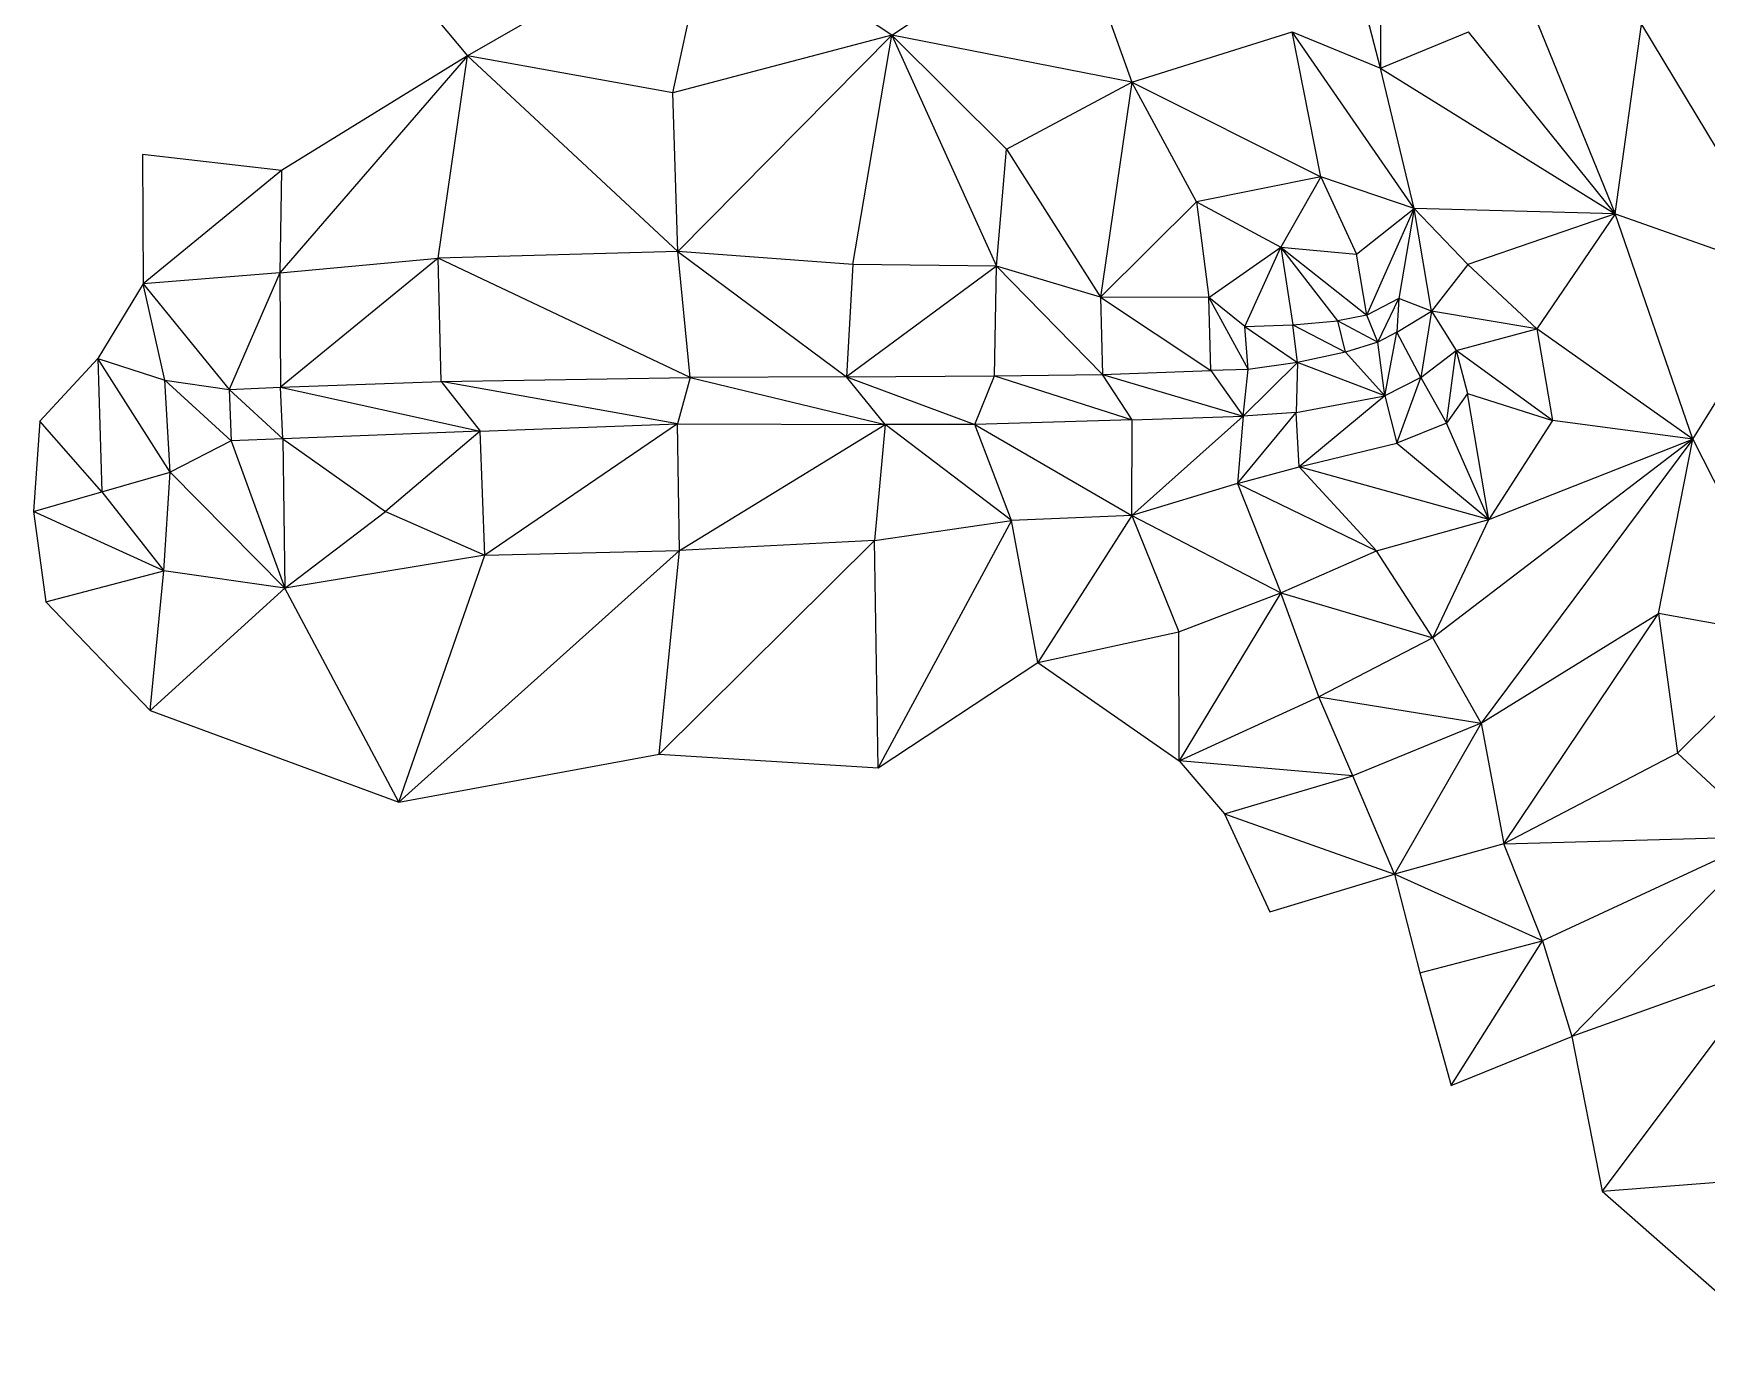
# Model space of a CAD drawing. Header units: inches. Extents: x 2000000 to 2613718, y 1000000 to 1269741.
# Drawn here: x 2611195 to 2612123, y 1268373 to 1269108 of the extents above; entities that cross this region are included whole.
import ezdxf

# ---------------------------------------------------------------- set-up
doc = ezdxf.new("R2010")
doc.units = ezdxf.units.IN
doc.header["$MEASUREMENT"] = 0

msp = doc.modelspace()

# ---------------------------------------------------------------- linework, layer by layer
at = {"elevation": 247.49}
msp.add_lwpolyline([(2612031.87, 1268605.32), (2612010.5, 1268659.01)], dxfattribs=at)
msp.add_lwpolyline([(2612031.87, 1268605.32), (2612010.5, 1268659.01)], dxfattribs=at)
for points in [[(2611371.12, 1269173.29, 245.24), (2611435.96, 1269095.79, 245.28)], [(2611371.12, 1269173.29, 245.24), (2611435.96, 1269095.79, 245.28)], [(2611571.12, 1269173.29, 245.43), (2611435.96, 1269095.79, 245.28)], [(2611571.12, 1269173.29, 245.43), (2611435.96, 1269095.79, 245.28)], [(2611549.92, 1269075.21, 245.44), (2611571.12, 1269173.29, 245.43)], [(2611549.92, 1269075.21, 245.44), (2611571.12, 1269173.29, 245.43)], [(2611671.21, 1269107.17, 245.73), (2611571.12, 1269173.29, 245.43)], [(2611671.21, 1269107.17, 245.73), (2611571.12, 1269173.29, 245.43)], [(2611671.21, 1269107.17, 245.73), (2611771.12, 1269173.29, 246.04)], [(2611671.21, 1269107.17, 245.73), (2611771.12, 1269173.29, 246.04)], [(2611771.12, 1269173.29, 246.04), (2611804.21, 1269081.07, 246.4)], [(2611771.12, 1269173.29, 246.04), (2611804.21, 1269081.07, 246.4)], [(2612011.17, 1269157.95, 247.3), (2612072.21, 1269008.24, 247.67)], [(2612011.17, 1269157.95, 247.3), (2612072.21, 1269008.24, 247.67)], [(2611942.04, 1269088.82, 247.06), (2611927.9, 1269143.81, 246.74)], [(2611942.04, 1269088.82, 247.06), (2611927.9, 1269143.81, 246.74)], [(2611942.04, 1269137.95, 246.64), (2611942.04, 1269088.82, 247.06)], [(2611942.04, 1269137.95, 246.64), (2611942.04, 1269088.82, 247.06)], [(2612072.21, 1269008.24, 247.67), (2612086.78, 1269113.11, 247.64)], [(2612072.21, 1269008.24, 247.67), (2612086.78, 1269113.11, 247.64)], [(2612086.78, 1269113.11, 247.64), (2612171.12, 1268973.29, 247.89)], [(2612086.78, 1269113.11, 247.64), (2612171.12, 1268973.29, 247.89)], [(2611671.21, 1269107.17, 245.73), (2611549.92, 1269075.21, 245.44)], [(2611671.21, 1269107.17, 245.73), (2611549.92, 1269075.21, 245.44)], [(2611552.67, 1268987.35, 245.47), (2611671.21, 1269107.17, 245.73)], [(2611552.67, 1268987.35, 245.47), (2611671.21, 1269107.17, 245.73)], [(2611649.68, 1268980.03, 245.76), (2611671.21, 1269107.17, 245.73)], [(2611649.68, 1268980.03, 245.76), (2611671.21, 1269107.17, 245.73)], [(2611734.79, 1269044.09, 246.07), (2611671.21, 1269107.17, 245.73)], [(2611671.21, 1269107.17, 245.73), (2611729.3, 1268979.11, 246.11)], [(2611804.21, 1269081.07, 246.4), (2611671.21, 1269107.17, 245.73)], [(2611734.79, 1269044.09, 246.07), (2611671.21, 1269107.17, 245.73)], [(2611671.21, 1269107.17, 245.73), (2611729.3, 1268979.11, 246.11)], [(2611804.21, 1269081.07, 246.4), (2611671.21, 1269107.17, 245.73)], [(2611804.21, 1269081.07, 246.4), (2611893.16, 1269109.07, 246.79)], [(2611804.21, 1269081.07, 246.4), (2611893.16, 1269109.07, 246.79)], [(2611893.16, 1269109.07, 246.79), (2611942.04, 1269088.82, 247.06)], [(2611909.08, 1269028.63, 247.01), (2611893.16, 1269109.07, 246.79)], [(2611960.84, 1269011.14, 247.28), (2611893.16, 1269109.07, 246.79)], [(2611893.16, 1269109.07, 246.79), (2611942.04, 1269088.82, 247.06)], [(2611909.08, 1269028.63, 247.01), (2611893.16, 1269109.07, 246.79)], [(2611960.84, 1269011.14, 247.28), (2611893.16, 1269109.07, 246.79)], [(2611942.04, 1269088.82, 247.06), (2611990.92, 1269109.07, 247.25)], [(2611942.04, 1269088.82, 247.06), (2611990.92, 1269109.07, 247.25)], [(2612072.21, 1269008.24, 247.67), (2611990.92, 1269109.07, 247.25)], [(2612072.21, 1269008.24, 247.67), (2611990.92, 1269109.07, 247.25)], [(2611435.96, 1269095.79, 245.28), (2611332.1, 1268975.45, 245.14)], [(2611435.96, 1269095.79, 245.28), (2611332.1, 1268975.45, 245.14)], [(2611435.96, 1269095.79, 245.28), (2611333.02, 1269032.19, 245.16)], [(2611435.96, 1269095.79, 245.28), (2611333.02, 1269032.19, 245.16)], [(2611419.74, 1268983.57, 245.24), (2611435.96, 1269095.79, 245.28)], [(2611419.74, 1268983.57, 245.24), (2611435.96, 1269095.79, 245.28)], [(2611549.92, 1269075.21, 245.44), (2611435.96, 1269095.79, 245.28)], [(2611435.96, 1269095.79, 245.28), (2611552.67, 1268987.35, 245.47)], [(2611549.92, 1269075.21, 245.44), (2611435.96, 1269095.79, 245.28)], [(2611435.96, 1269095.79, 245.28), (2611552.67, 1268987.35, 245.47)], [(2611942.04, 1269088.82, 247.06), (2612072.21, 1269008.24, 247.67)], [(2611960.84, 1269011.14, 247.28), (2611942.04, 1269088.82, 247.06)], [(2611942.04, 1269088.82, 247.06), (2612072.21, 1269008.24, 247.67)], [(2611960.84, 1269011.14, 247.28), (2611942.04, 1269088.82, 247.06)], [(2611552.67, 1268987.35, 245.47), (2611549.92, 1269075.21, 245.44)], [(2611552.67, 1268987.35, 245.47), (2611549.92, 1269075.21, 245.44)], [(2611734.79, 1269044.09, 246.07), (2611804.21, 1269081.07, 246.4)], [(2611734.79, 1269044.09, 246.07), (2611804.21, 1269081.07, 246.4)], [(2611804.21, 1269081.07, 246.4), (2611786.81, 1268962.06, 246.4)], [(2611804.21, 1269081.07, 246.4), (2611786.81, 1268962.06, 246.4)], [(2611840.04, 1269014.8, 246.66), (2611804.21, 1269081.07, 246.4)], [(2611804.21, 1269081.07, 246.4), (2611909.08, 1269028.63, 247.01)], [(2611840.04, 1269014.8, 246.66), (2611804.21, 1269081.07, 246.4)], [(2611804.21, 1269081.07, 246.4), (2611909.08, 1269028.63, 247.01)], [(2611255.84, 1269040.96, 245.1), (2611256.29, 1268969.42, 245.07)], [(2611333.02, 1269032.19, 245.16), (2611255.84, 1269040.96, 245.1)], [(2611255.84, 1269040.96, 245.1), (2611256.29, 1268969.42, 245.07)], [(2611333.02, 1269032.19, 245.16), (2611255.84, 1269040.96, 245.1)], [(2611729.3, 1268979.11, 246.11), (2611734.79, 1269044.09, 246.07)], [(2611729.3, 1268979.11, 246.11), (2611734.79, 1269044.09, 246.07)], [(2611734.79, 1269044.09, 246.07), (2611786.81, 1268962.06, 246.4)], [(2611734.79, 1269044.09, 246.07), (2611786.81, 1268962.06, 246.4)], [(2611333.02, 1269032.19, 245.16), (2611256.29, 1268969.42, 245.07)], [(2611333.02, 1269032.19, 245.16), (2611256.29, 1268969.42, 245.07)], [(2611333.02, 1269032.19, 245.16), (2611332.1, 1268975.45, 245.14)], [(2611333.02, 1269032.19, 245.16), (2611332.1, 1268975.45, 245.14)], [(2611909.08, 1269028.63, 247.01), (2611840.04, 1269014.8, 246.66)], [(2611909.08, 1269028.63, 247.01), (2611840.04, 1269014.8, 246.66)], [(2611909.08, 1269028.63, 247.01), (2611886.83, 1268989.78, 246.93)], [(2611909.08, 1269028.63, 247.01), (2611886.83, 1268989.78, 246.93)], [(2611960.84, 1269011.14, 247.28), (2611909.08, 1269028.63, 247.01)], [(2611909.08, 1269028.63, 247.01), (2611928.82, 1268985.91, 247.14)], [(2611960.84, 1269011.14, 247.28), (2611909.08, 1269028.63, 247.01)], [(2611909.08, 1269028.63, 247.01), (2611928.82, 1268985.91, 247.14)], [(2611786.81, 1268962.06, 246.4), (2611840.04, 1269014.8, 246.66)], [(2611786.81, 1268962.06, 246.4), (2611840.04, 1269014.8, 246.66)], [(2611840.04, 1269014.8, 246.66), (2611886.83, 1268989.78, 246.93)], [(2611840.04, 1269014.8, 246.66), (2611846.91, 1268961.87, 246.72)], [(2611840.04, 1269014.8, 246.66), (2611886.83, 1268989.78, 246.93)], [(2611840.04, 1269014.8, 246.66), (2611846.91, 1268961.87, 246.72)], [(2611928.82, 1268985.91, 247.14), (2611960.84, 1269011.14, 247.28)], [(2611928.82, 1268985.91, 247.14), (2611960.84, 1269011.14, 247.28)], [(2611934.6, 1268951.94, 247.19), (2611960.84, 1269011.14, 247.28)], [(2611934.6, 1268951.94, 247.19), (2611960.84, 1269011.14, 247.28)], [(2611960.84, 1269011.14, 247.28), (2611952.27, 1268961.21, 247.28)], [(2611960.84, 1269011.14, 247.28), (2611952.27, 1268961.21, 247.28)], [(2612072.21, 1269008.24, 247.67), (2611960.84, 1269011.14, 247.28)], [(2611960.84, 1269011.14, 247.28), (2611990.59, 1268980.12, 247.43)], [(2611970.3, 1268954.3, 247.38), (2611960.84, 1269011.14, 247.28)], [(2612072.21, 1269008.24, 247.67), (2611960.84, 1269011.14, 247.28)], [(2611960.84, 1269011.14, 247.28), (2611990.59, 1268980.12, 247.43)], [(2611970.3, 1268954.3, 247.38), (2611960.84, 1269011.14, 247.28)], [(2612072.21, 1269008.24, 247.67), (2611990.59, 1268980.12, 247.43)], [(2612072.21, 1269008.24, 247.67), (2611990.59, 1268980.12, 247.43)], [(2612072.21, 1269008.24, 247.67), (2612028.72, 1268944.41, 247.59)], [(2612072.21, 1269008.24, 247.67), (2612028.72, 1268944.41, 247.59)], [(2612115.15, 1268883.31, 247.78), (2612072.21, 1269008.24, 247.67)], [(2612072.21, 1269008.24, 247.67), (2612171.12, 1268973.29, 247.89)], [(2612115.15, 1268883.31, 247.78), (2612072.21, 1269008.24, 247.67)], [(2612072.21, 1269008.24, 247.67), (2612171.12, 1268973.29, 247.89)], [(2611332.1, 1268975.45, 245.14), (2611419.74, 1268983.57, 245.24)], [(2611332.1, 1268975.45, 245.14), (2611419.74, 1268983.57, 245.24)], [(2611419.74, 1268983.57, 245.24), (2611332.46, 1268912.06, 245.13)], [(2611419.74, 1268983.57, 245.24), (2611332.46, 1268912.06, 245.13)], [(2611552.67, 1268987.35, 245.47), (2611419.74, 1268983.57, 245.24)], [(2611552.67, 1268987.35, 245.47), (2611419.74, 1268983.57, 245.24)], [(2611421.52, 1268915.18, 245.24), (2611419.74, 1268983.57, 245.24)], [(2611559.42, 1268917.53, 245.48), (2611419.74, 1268983.57, 245.24)], [(2611421.52, 1268915.18, 245.24), (2611419.74, 1268983.57, 245.24)], [(2611559.42, 1268917.53, 245.48), (2611419.74, 1268983.57, 245.24)], [(2611649.68, 1268980.03, 245.76), (2611552.67, 1268987.35, 245.47)], [(2611552.67, 1268987.35, 245.47), (2611646.02, 1268917.93, 245.76)], [(2611559.42, 1268917.53, 245.48), (2611552.67, 1268987.35, 245.47)], [(2611649.68, 1268980.03, 245.76), (2611552.67, 1268987.35, 245.47)], [(2611552.67, 1268987.35, 245.47), (2611646.02, 1268917.93, 245.76)], [(2611559.42, 1268917.53, 245.48), (2611552.67, 1268987.35, 245.47)], [(2611846.91, 1268961.87, 246.72), (2611886.83, 1268989.78, 246.93)], [(2611846.91, 1268961.87, 246.72), (2611886.83, 1268989.78, 246.93)], [(2611866.86, 1268945.76, 246.82), (2611886.83, 1268989.78, 246.93)], [(2611866.86, 1268945.76, 246.82), (2611886.83, 1268989.78, 246.93)], [(2611886.83, 1268989.78, 246.93), (2611928.82, 1268985.91, 247.14)], [(2611918.5, 1268948.93, 247.09), (2611886.83, 1268989.78, 246.93)], [(2611886.83, 1268989.78, 246.93), (2611893.56, 1268946.63, 246.96)], [(2611886.83, 1268989.78, 246.93), (2611934.6, 1268951.94, 247.19)], [(2611886.83, 1268989.78, 246.93), (2611928.82, 1268985.91, 247.14)], [(2611918.5, 1268948.93, 247.09), (2611886.83, 1268989.78, 246.93)], [(2611886.83, 1268989.78, 246.93), (2611893.56, 1268946.63, 246.96)], [(2611886.83, 1268989.78, 246.93), (2611934.6, 1268951.94, 247.19)], [(2611934.6, 1268951.94, 247.19), (2611928.82, 1268985.91, 247.14)], [(2611934.6, 1268951.94, 247.19), (2611928.82, 1268985.91, 247.14)], [(2611332.1, 1268975.45, 245.14), (2611256.29, 1268969.42, 245.07)], [(2611332.1, 1268975.45, 245.14), (2611256.29, 1268969.42, 245.07)], [(2611332.1, 1268975.45, 245.14), (2611303.94, 1268910.89, 245.09)], [(2611332.1, 1268975.45, 245.14), (2611303.94, 1268910.89, 245.09)], [(2611332.1, 1268975.45, 245.14), (2611332.46, 1268912.06, 245.13)], [(2611332.1, 1268975.45, 245.14), (2611332.46, 1268912.06, 245.13)], [(2611649.68, 1268980.03, 245.76), (2611646.02, 1268917.93, 245.76)], [(2611649.68, 1268980.03, 245.76), (2611646.02, 1268917.93, 245.76)], [(2611729.3, 1268979.11, 246.11), (2611646.02, 1268917.93, 245.76)], [(2611729.3, 1268979.11, 246.11), (2611646.02, 1268917.93, 245.76)], [(2611729.3, 1268979.11, 246.11), (2611649.68, 1268980.03, 245.76)], [(2611729.3, 1268979.11, 246.11), (2611649.68, 1268980.03, 245.76)], [(2611728.16, 1268918.31, 246.12), (2611729.3, 1268979.11, 246.11)], [(2611728.16, 1268918.31, 246.12), (2611729.3, 1268979.11, 246.11)], [(2611787.93, 1268919.09, 246.41), (2611729.3, 1268979.11, 246.11)], [(2611786.81, 1268962.06, 246.4), (2611729.3, 1268979.11, 246.11)], [(2611787.93, 1268919.09, 246.41), (2611729.3, 1268979.11, 246.11)], [(2611786.81, 1268962.06, 246.4), (2611729.3, 1268979.11, 246.11)], [(2611990.59, 1268980.12, 247.43), (2611970.3, 1268954.3, 247.38)], [(2611990.59, 1268980.12, 247.43), (2611970.3, 1268954.3, 247.38)], [(2611990.59, 1268980.12, 247.43), (2612028.72, 1268944.41, 247.59)], [(2611990.59, 1268980.12, 247.43), (2612028.72, 1268944.41, 247.59)], [(2612115.15, 1268883.31, 247.78), (2612171.12, 1268973.29, 247.89)], [(2612115.15, 1268883.31, 247.78), (2612171.12, 1268973.29, 247.89)], [(2611256.29, 1268969.42, 245.07), (2611231.04, 1268928.09, 245.03)], [(2611256.29, 1268969.42, 245.07), (2611231.04, 1268928.09, 245.03)], [(2611268.35, 1268916.04, 245.06), (2611256.29, 1268969.42, 245.07)], [(2611256.29, 1268969.42, 245.07), (2611303.94, 1268910.89, 245.09)], [(2611268.35, 1268916.04, 245.06), (2611256.29, 1268969.42, 245.07)], [(2611256.29, 1268969.42, 245.07), (2611303.94, 1268910.89, 245.09)], [(2611846.91, 1268961.87, 246.72), (2611786.81, 1268962.06, 246.4)], [(2611786.81, 1268962.06, 246.4), (2611848.09, 1268921.43, 246.72)], [(2611786.81, 1268962.06, 246.4), (2611787.93, 1268919.09, 246.41)], [(2611846.91, 1268961.87, 246.72), (2611786.81, 1268962.06, 246.4)], [(2611786.81, 1268962.06, 246.4), (2611848.09, 1268921.43, 246.72)], [(2611786.81, 1268962.06, 246.4), (2611787.93, 1268919.09, 246.41)], [(2611848.09, 1268921.43, 246.72), (2611846.91, 1268961.87, 246.72)], [(2611866.86, 1268945.76, 246.82), (2611846.91, 1268961.87, 246.72)], [(2611846.91, 1268961.87, 246.72), (2611868.79, 1268921.83, 246.82)], [(2611848.09, 1268921.43, 246.72), (2611846.91, 1268961.87, 246.72)], [(2611866.86, 1268945.76, 246.82), (2611846.91, 1268961.87, 246.72)], [(2611846.91, 1268961.87, 246.72), (2611868.79, 1268921.83, 246.82)], [(2611952.27, 1268961.21, 247.28), (2611934.6, 1268951.94, 247.19)], [(2611952.27, 1268961.21, 247.28), (2611934.6, 1268951.94, 247.19)], [(2611940.66, 1268937.06, 247.2), (2611952.27, 1268961.21, 247.28)], [(2611940.66, 1268937.06, 247.2), (2611952.27, 1268961.21, 247.28)], [(2611952.27, 1268961.21, 247.28), (2611951.21, 1268942.53, 247.31)], [(2611952.27, 1268961.21, 247.28), (2611951.21, 1268942.53, 247.31)], [(2611951.21, 1268942.53, 247.31), (2611970.3, 1268954.3, 247.38)], [(2611951.21, 1268942.53, 247.31), (2611970.3, 1268954.3, 247.38)], [(2611970.3, 1268954.3, 247.38), (2611952.27, 1268961.21, 247.28)], [(2611970.3, 1268954.3, 247.38), (2611952.27, 1268961.21, 247.28)], [(2611970.3, 1268954.3, 247.38), (2611964.49, 1268917.53, 247.45)], [(2611970.3, 1268954.3, 247.38), (2611964.49, 1268917.53, 247.45)], [(2611970.3, 1268954.3, 247.38), (2611984.11, 1268932.43, 247.47)], [(2612028.72, 1268944.41, 247.59), (2611970.3, 1268954.3, 247.38)], [(2611970.3, 1268954.3, 247.38), (2611984.11, 1268932.43, 247.47)], [(2612028.72, 1268944.41, 247.59), (2611970.3, 1268954.3, 247.38)], [(2611866.86, 1268945.76, 246.82), (2611893.56, 1268946.63, 246.96)], [(2611866.86, 1268945.76, 246.82), (2611893.56, 1268946.63, 246.96)], [(2611868.79, 1268921.83, 246.82), (2611866.86, 1268945.76, 246.82)], [(2611866.86, 1268945.76, 246.82), (2611896.13, 1268925.73, 246.96)], [(2611868.79, 1268921.83, 246.82), (2611866.86, 1268945.76, 246.82)], [(2611866.86, 1268945.76, 246.82), (2611896.13, 1268925.73, 246.96)], [(2611893.56, 1268946.63, 246.96), (2611918.5, 1268948.93, 247.09)], [(2611893.56, 1268946.63, 246.96), (2611918.5, 1268948.93, 247.09)], [(2611893.56, 1268946.63, 246.96), (2611922.7, 1268931.59, 247.09)], [(2611896.13, 1268925.73, 246.96), (2611893.56, 1268946.63, 246.96)], [(2611893.56, 1268946.63, 246.96), (2611922.7, 1268931.59, 247.09)], [(2611896.13, 1268925.73, 246.96), (2611893.56, 1268946.63, 246.96)], [(2611934.6, 1268951.94, 247.19), (2611918.5, 1268948.93, 247.09)], [(2611934.6, 1268951.94, 247.19), (2611918.5, 1268948.93, 247.09)], [(2611918.5, 1268948.93, 247.09), (2611940.66, 1268937.06, 247.2)], [(2611922.7, 1268931.59, 247.09), (2611918.5, 1268948.93, 247.09)], [(2611918.5, 1268948.93, 247.09), (2611940.66, 1268937.06, 247.2)], [(2611922.7, 1268931.59, 247.09), (2611918.5, 1268948.93, 247.09)], [(2611940.66, 1268937.06, 247.2), (2611934.6, 1268951.94, 247.19)], [(2611940.66, 1268937.06, 247.2), (2611934.6, 1268951.94, 247.19)], [(2611984.11, 1268932.43, 247.47), (2612028.72, 1268944.41, 247.59)], [(2611984.11, 1268932.43, 247.47), (2612028.72, 1268944.41, 247.59)], [(2612115.15, 1268883.31, 247.78), (2612028.72, 1268944.41, 247.59)], [(2612028.72, 1268944.41, 247.59), (2612037.41, 1268893.73, 247.62)], [(2612115.15, 1268883.31, 247.78), (2612028.72, 1268944.41, 247.59)], [(2612028.72, 1268944.41, 247.59), (2612037.41, 1268893.73, 247.62)], [(2611940.66, 1268937.06, 247.2), (2611922.7, 1268931.59, 247.09)], [(2611940.66, 1268937.06, 247.2), (2611922.7, 1268931.59, 247.09)], [(2611951.21, 1268942.53, 247.31), (2611940.66, 1268937.06, 247.2)], [(2611951.21, 1268942.53, 247.31), (2611940.66, 1268937.06, 247.2)], [(2611944.57, 1268907.37, 247.42), (2611940.66, 1268937.06, 247.2)], [(2611944.57, 1268907.37, 247.42), (2611940.66, 1268937.06, 247.2)], [(2611944.57, 1268907.37, 247.42), (2611951.21, 1268942.53, 247.31)], [(2611944.57, 1268907.37, 247.42), (2611951.21, 1268942.53, 247.31)], [(2611964.49, 1268917.53, 247.45), (2611951.21, 1268942.53, 247.31)], [(2611964.49, 1268917.53, 247.45), (2611951.21, 1268942.53, 247.31)], [(2611231.04, 1268928.09, 245.03), (2611199.05, 1268893.31, 244.99)], [(2611231.04, 1268928.09, 245.03), (2611199.05, 1268893.31, 244.99)], [(2611231.04, 1268928.09, 245.03), (2611268.35, 1268916.04, 245.06)], [(2611231.04, 1268928.09, 245.03), (2611233.33, 1268854.04, 245.03)], [(2611271.22, 1268864.95, 245.06), (2611231.04, 1268928.09, 245.03)], [(2611231.04, 1268928.09, 245.03), (2611268.35, 1268916.04, 245.06)], [(2611231.04, 1268928.09, 245.03), (2611233.33, 1268854.04, 245.03)], [(2611271.22, 1268864.95, 245.06), (2611231.04, 1268928.09, 245.03)], [(2611866.06, 1268896.04, 247.15), (2611896.13, 1268925.73, 246.96)], [(2611866.06, 1268896.04, 247.15), (2611896.13, 1268925.73, 246.96)], [(2611896.13, 1268925.73, 246.96), (2611868.79, 1268921.83, 246.82)], [(2611896.13, 1268925.73, 246.96), (2611868.79, 1268921.83, 246.82)], [(2611896.13, 1268925.73, 246.96), (2611895.35, 1268898, 247.26)], [(2611896.13, 1268925.73, 246.96), (2611895.35, 1268898, 247.26)], [(2611922.7, 1268931.59, 247.09), (2611896.13, 1268925.73, 246.96)], [(2611922.7, 1268931.59, 247.09), (2611896.13, 1268925.73, 246.96)], [(2611944.57, 1268907.37, 247.42), (2611896.13, 1268925.73, 246.96)], [(2611944.57, 1268907.37, 247.42), (2611896.13, 1268925.73, 246.96)], [(2611922.7, 1268931.59, 247.09), (2611944.57, 1268907.37, 247.42)], [(2611922.7, 1268931.59, 247.09), (2611944.57, 1268907.37, 247.42)], [(2611964.49, 1268917.53, 247.45), (2611984.11, 1268932.43, 247.47)], [(2611964.49, 1268917.53, 247.45), (2611984.11, 1268932.43, 247.47)], [(2611978.74, 1268892.15, 247.49), (2611984.11, 1268932.43, 247.47)], [(2611978.74, 1268892.15, 247.49), (2611984.11, 1268932.43, 247.47)], [(2611984.11, 1268932.43, 247.47), (2611990.25, 1268908.64, 247.51)], [(2612037.41, 1268893.73, 247.62), (2611984.11, 1268932.43, 247.47)], [(2611984.11, 1268932.43, 247.47), (2611990.25, 1268908.64, 247.51)], [(2612037.41, 1268893.73, 247.62), (2611984.11, 1268932.43, 247.47)], [(2611268.35, 1268916.04, 245.06), (2611303.94, 1268910.89, 245.09)], [(2611268.35, 1268916.04, 245.06), (2611305.11, 1268882.37, 245.09)], [(2611271.22, 1268864.95, 245.06), (2611268.35, 1268916.04, 245.06)], [(2611268.35, 1268916.04, 245.06), (2611303.94, 1268910.89, 245.09)], [(2611268.35, 1268916.04, 245.06), (2611305.11, 1268882.37, 245.09)], [(2611271.22, 1268864.95, 245.06), (2611268.35, 1268916.04, 245.06)], [(2611421.52, 1268915.18, 245.24), (2611559.42, 1268917.53, 245.48)], [(2611421.52, 1268915.18, 245.24), (2611559.42, 1268917.53, 245.48)], [(2611559.42, 1268917.53, 245.48), (2611552.38, 1268891.75, 245.65)], [(2611559.42, 1268917.53, 245.48), (2611552.38, 1268891.75, 245.65)], [(2611646.02, 1268917.93, 245.76), (2611559.42, 1268917.53, 245.48)], [(2611646.02, 1268917.93, 245.76), (2611559.42, 1268917.53, 245.48)], [(2611559.42, 1268917.53, 245.48), (2611667.62, 1268891.36, 246.18)], [(2611559.42, 1268917.53, 245.48), (2611667.62, 1268891.36, 246.18)], [(2611646.02, 1268917.93, 245.76), (2611728.16, 1268918.31, 246.12)], [(2611646.02, 1268917.93, 245.76), (2611728.16, 1268918.31, 246.12)], [(2611646.02, 1268917.93, 245.76), (2611717.23, 1268891.36, 246.45)], [(2611667.62, 1268891.36, 246.18), (2611646.02, 1268917.93, 245.76)], [(2611646.02, 1268917.93, 245.76), (2611717.23, 1268891.36, 246.45)], [(2611667.62, 1268891.36, 246.18), (2611646.02, 1268917.93, 245.76)], [(2611717.23, 1268891.36, 246.45), (2611728.16, 1268918.31, 246.12)], [(2611717.23, 1268891.36, 246.45), (2611728.16, 1268918.31, 246.12)], [(2611728.16, 1268918.31, 246.12), (2611787.93, 1268919.09, 246.41)], [(2611728.16, 1268918.31, 246.12), (2611787.93, 1268919.09, 246.41)], [(2611728.16, 1268918.31, 246.12), (2611804.43, 1268894.1, 246.88)], [(2611728.16, 1268918.31, 246.12), (2611804.43, 1268894.1, 246.88)], [(2611787.93, 1268919.09, 246.41), (2611848.09, 1268921.43, 246.72)], [(2611787.93, 1268919.09, 246.41), (2611848.09, 1268921.43, 246.72)], [(2611787.93, 1268919.09, 246.41), (2611866.06, 1268896.04, 247.15)], [(2611804.43, 1268894.1, 246.88), (2611787.93, 1268919.09, 246.41)], [(2611787.93, 1268919.09, 246.41), (2611866.06, 1268896.04, 247.15)], [(2611804.43, 1268894.1, 246.88), (2611787.93, 1268919.09, 246.41)], [(2611868.79, 1268921.83, 246.82), (2611848.09, 1268921.43, 246.72)], [(2611868.79, 1268921.83, 246.82), (2611848.09, 1268921.43, 246.72)], [(2611848.09, 1268921.43, 246.72), (2611866.06, 1268896.04, 247.15)], [(2611848.09, 1268921.43, 246.72), (2611866.06, 1268896.04, 247.15)], [(2611866.06, 1268896.04, 247.15), (2611868.79, 1268921.83, 246.82)], [(2611866.06, 1268896.04, 247.15), (2611868.79, 1268921.83, 246.82)], [(2611964.49, 1268917.53, 247.45), (2611944.57, 1268907.37, 247.42)], [(2611964.49, 1268917.53, 247.45), (2611944.57, 1268907.37, 247.42)], [(2611951.12, 1268881.02, 247.42), (2611964.49, 1268917.53, 247.45)], [(2611951.12, 1268881.02, 247.42), (2611964.49, 1268917.53, 247.45)], [(2611964.49, 1268917.53, 247.45), (2611978.74, 1268892.15, 247.49)], [(2611964.49, 1268917.53, 247.45), (2611978.74, 1268892.15, 247.49)], [(2611303.94, 1268910.89, 245.09), (2611332.46, 1268912.06, 245.13)], [(2611303.94, 1268910.89, 245.09), (2611332.46, 1268912.06, 245.13)], [(2611303.94, 1268910.89, 245.09), (2611305.11, 1268882.37, 245.09)], [(2611333.63, 1268883.54, 245.12), (2611303.94, 1268910.89, 245.09)], [(2611303.94, 1268910.89, 245.09), (2611305.11, 1268882.37, 245.09)], [(2611333.63, 1268883.54, 245.12), (2611303.94, 1268910.89, 245.09)], [(2611332.46, 1268912.06, 245.13), (2611421.52, 1268915.18, 245.24)], [(2611332.46, 1268912.06, 245.13), (2611421.52, 1268915.18, 245.24)], [(2611332.46, 1268912.06, 245.13), (2611443, 1268887.65, 245.26)], [(2611333.63, 1268883.54, 245.12), (2611332.46, 1268912.06, 245.13)], [(2611332.46, 1268912.06, 245.13), (2611443, 1268887.65, 245.26)], [(2611333.63, 1268883.54, 245.12), (2611332.46, 1268912.06, 245.13)], [(2611421.52, 1268915.18, 245.24), (2611443, 1268887.65, 245.26)], [(2611552.38, 1268891.75, 245.65), (2611421.52, 1268915.18, 245.24)], [(2611421.52, 1268915.18, 245.24), (2611443, 1268887.65, 245.26)], [(2611552.38, 1268891.75, 245.65), (2611421.52, 1268915.18, 245.24)], [(2611895.35, 1268898, 247.26), (2611944.57, 1268907.37, 247.42)], [(2611895.35, 1268898, 247.26), (2611944.57, 1268907.37, 247.42)], [(2611944.57, 1268907.37, 247.42), (2611897.02, 1268867.97, 247.26)], [(2611944.57, 1268907.37, 247.42), (2611897.02, 1268867.97, 247.26)], [(2611944.57, 1268907.37, 247.42), (2611951.12, 1268881.02, 247.42)], [(2611944.57, 1268907.37, 247.42), (2611951.12, 1268881.02, 247.42)], [(2611990.25, 1268908.64, 247.51), (2611978.74, 1268892.15, 247.49)], [(2611990.25, 1268908.64, 247.51), (2611978.74, 1268892.15, 247.49)], [(2611990.25, 1268908.64, 247.51), (2612037.41, 1268893.73, 247.62)], [(2612002.18, 1268838.71, 247.55), (2611990.25, 1268908.64, 247.51)], [(2611990.25, 1268908.64, 247.51), (2612037.41, 1268893.73, 247.62)], [(2612002.18, 1268838.71, 247.55), (2611990.25, 1268908.64, 247.51)], [(2611862.87, 1268858.76, 247.13), (2611895.35, 1268898, 247.26)], [(2611862.87, 1268858.76, 247.13), (2611895.35, 1268898, 247.26)], [(2611895.35, 1268898, 247.26), (2611866.06, 1268896.04, 247.15)], [(2611895.35, 1268898, 247.26), (2611866.06, 1268896.04, 247.15)], [(2611897.02, 1268867.97, 247.26), (2611895.35, 1268898, 247.26)], [(2611897.02, 1268867.97, 247.26), (2611895.35, 1268898, 247.26)], [(2611199.05, 1268893.31, 244.99), (2611195.45, 1268843.14, 244.99)], [(2611199.05, 1268893.31, 244.99), (2611195.45, 1268843.14, 244.99)], [(2611233.33, 1268854.04, 245.03), (2611199.05, 1268893.31, 244.99)], [(2611233.33, 1268854.04, 245.03), (2611199.05, 1268893.31, 244.99)], [(2611443, 1268887.65, 245.26), (2611552.38, 1268891.75, 245.65)], [(2611443, 1268887.65, 245.26), (2611552.38, 1268891.75, 245.65)], [(2611552.38, 1268891.75, 245.65), (2611445.58, 1268819.02, 245.31)], [(2611552.38, 1268891.75, 245.65), (2611445.58, 1268819.02, 245.31)], [(2611552.38, 1268891.75, 245.65), (2611667.62, 1268891.36, 246.18)], [(2611553.58, 1268821.68, 245.66), (2611552.38, 1268891.75, 245.65)], [(2611552.38, 1268891.75, 245.65), (2611667.62, 1268891.36, 246.18)], [(2611553.58, 1268821.68, 245.66), (2611552.38, 1268891.75, 245.65)], [(2611553.58, 1268821.68, 245.66), (2611667.62, 1268891.36, 246.18)], [(2611553.58, 1268821.68, 245.66), (2611667.62, 1268891.36, 246.18)], [(2611667.62, 1268891.36, 246.18), (2611661.57, 1268827.19, 246.16)], [(2611667.62, 1268891.36, 246.18), (2611661.57, 1268827.19, 246.16)], [(2611737.53, 1268838.17, 246.55), (2611667.62, 1268891.36, 246.18)], [(2611717.23, 1268891.36, 246.45), (2611667.62, 1268891.36, 246.18)], [(2611737.53, 1268838.17, 246.55), (2611667.62, 1268891.36, 246.18)], [(2611717.23, 1268891.36, 246.45), (2611667.62, 1268891.36, 246.18)], [(2611804.43, 1268894.1, 246.88), (2611717.23, 1268891.36, 246.45)], [(2611804.43, 1268894.1, 246.88), (2611717.23, 1268891.36, 246.45)], [(2611737.53, 1268838.17, 246.55), (2611717.23, 1268891.36, 246.45)], [(2611717.23, 1268891.36, 246.45), (2611804.34, 1268840.92, 246.88)], [(2611737.53, 1268838.17, 246.55), (2611717.23, 1268891.36, 246.45)], [(2611717.23, 1268891.36, 246.45), (2611804.34, 1268840.92, 246.88)], [(2611866.06, 1268896.04, 247.15), (2611804.34, 1268840.92, 246.88)], [(2611866.06, 1268896.04, 247.15), (2611804.34, 1268840.92, 246.88)], [(2611804.34, 1268840.92, 246.88), (2611804.43, 1268894.1, 246.88)], [(2611804.34, 1268840.92, 246.88), (2611804.43, 1268894.1, 246.88)], [(2611804.43, 1268894.1, 246.88), (2611866.06, 1268896.04, 247.15)], [(2611804.43, 1268894.1, 246.88), (2611866.06, 1268896.04, 247.15)], [(2611866.06, 1268896.04, 247.15), (2611862.87, 1268858.76, 247.13)], [(2611866.06, 1268896.04, 247.15), (2611862.87, 1268858.76, 247.13)], [(2611978.74, 1268892.15, 247.49), (2611951.12, 1268881.02, 247.42)], [(2611978.74, 1268892.15, 247.49), (2611951.12, 1268881.02, 247.42)], [(2612002.18, 1268838.71, 247.55), (2611978.74, 1268892.15, 247.49)], [(2612002.18, 1268838.71, 247.55), (2611978.74, 1268892.15, 247.49)], [(2612037.41, 1268893.73, 247.62), (2612002.18, 1268838.71, 247.55)], [(2612037.41, 1268893.73, 247.62), (2612002.18, 1268838.71, 247.55)], [(2612115.15, 1268883.31, 247.78), (2612037.41, 1268893.73, 247.62)], [(2612115.15, 1268883.31, 247.78), (2612037.41, 1268893.73, 247.62)], [(2611305.11, 1268882.37, 245.09), (2611271.22, 1268864.95, 245.06)], [(2611305.11, 1268882.37, 245.09), (2611271.22, 1268864.95, 245.06)], [(2611333.63, 1268883.54, 245.12), (2611305.11, 1268882.37, 245.09)], [(2611333.63, 1268883.54, 245.12), (2611305.11, 1268882.37, 245.09)], [(2611305.11, 1268882.37, 245.09), (2611334.85, 1268800.65, 245.13)], [(2611305.11, 1268882.37, 245.09), (2611334.85, 1268800.65, 245.13)], [(2611443, 1268887.65, 245.26), (2611333.63, 1268883.54, 245.12)], [(2611443, 1268887.65, 245.26), (2611333.63, 1268883.54, 245.12)], [(2611333.63, 1268883.54, 245.12), (2611390.63, 1268843.16, 245.21)], [(2611333.63, 1268883.54, 245.12), (2611334.85, 1268800.65, 245.13)], [(2611333.63, 1268883.54, 245.12), (2611390.63, 1268843.16, 245.21)], [(2611333.63, 1268883.54, 245.12), (2611334.85, 1268800.65, 245.13)], [(2611443, 1268887.65, 245.26), (2611390.63, 1268843.16, 245.21)], [(2611443, 1268887.65, 245.26), (2611390.63, 1268843.16, 245.21)], [(2611445.58, 1268819.02, 245.31), (2611443, 1268887.65, 245.26)], [(2611445.58, 1268819.02, 245.31), (2611443, 1268887.65, 245.26)], [(2611897.02, 1268867.97, 247.26), (2611951.12, 1268881.02, 247.42)], [(2611897.02, 1268867.97, 247.26), (2611951.12, 1268881.02, 247.42)], [(2611951.12, 1268881.02, 247.42), (2612002.18, 1268838.71, 247.55)], [(2611951.12, 1268881.02, 247.42), (2612002.18, 1268838.71, 247.55)], [(2612115.15, 1268883.31, 247.78), (2611971.12, 1268773.29, 247.47)], [(2612115.15, 1268883.31, 247.78), (2611971.12, 1268773.29, 247.47)], [(2612115.15, 1268883.31, 247.78), (2611997.95, 1268725.95, 247.51)], [(2612115.15, 1268883.31, 247.78), (2611997.95, 1268725.95, 247.51)], [(2612002.18, 1268838.71, 247.55), (2612115.15, 1268883.31, 247.78)], [(2612002.18, 1268838.71, 247.55), (2612115.15, 1268883.31, 247.78)], [(2612096.26, 1268786.61, 247.72), (2612115.15, 1268883.31, 247.78)], [(2612096.26, 1268786.61, 247.72), (2612115.15, 1268883.31, 247.78)], [(2612115.15, 1268883.31, 247.78), (2612171.12, 1268773.29, 247.81)], [(2612115.15, 1268883.31, 247.78), (2612171.12, 1268773.29, 247.81)], [(2611233.33, 1268854.04, 245.03), (2611271.22, 1268864.95, 245.06)], [(2611233.33, 1268854.04, 245.03), (2611271.22, 1268864.95, 245.06)], [(2611267.77, 1268810.42, 245.06), (2611271.22, 1268864.95, 245.06)], [(2611267.77, 1268810.42, 245.06), (2611271.22, 1268864.95, 245.06)], [(2611271.22, 1268864.95, 245.06), (2611334.85, 1268800.65, 245.13)], [(2611271.22, 1268864.95, 245.06), (2611334.85, 1268800.65, 245.13)], [(2611862.87, 1268858.76, 247.13), (2611897.02, 1268867.97, 247.26)], [(2611862.87, 1268858.76, 247.13), (2611897.02, 1268867.97, 247.26)], [(2611897.02, 1268867.97, 247.26), (2611939.92, 1268821.34, 247.39)], [(2612002.18, 1268838.71, 247.55), (2611897.02, 1268867.97, 247.26)], [(2611897.02, 1268867.97, 247.26), (2611939.92, 1268821.34, 247.39)], [(2612002.18, 1268838.71, 247.55), (2611897.02, 1268867.97, 247.26)], [(2611195.45, 1268843.14, 244.99), (2611233.33, 1268854.04, 245.03)], [(2611195.45, 1268843.14, 244.99), (2611233.33, 1268854.04, 245.03)], [(2611233.33, 1268854.04, 245.03), (2611267.77, 1268810.42, 245.06)], [(2611233.33, 1268854.04, 245.03), (2611267.77, 1268810.42, 245.06)], [(2611862.87, 1268858.76, 247.13), (2611804.34, 1268840.92, 246.88)], [(2611862.87, 1268858.76, 247.13), (2611804.34, 1268840.92, 246.88)], [(2611862.87, 1268858.76, 247.13), (2611939.92, 1268821.34, 247.39)], [(2611862.87, 1268858.76, 247.13), (2611886.83, 1268798.17, 247.21)], [(2611862.87, 1268858.76, 247.13), (2611939.92, 1268821.34, 247.39)], [(2611862.87, 1268858.76, 247.13), (2611886.83, 1268798.17, 247.21)], [(2611195.45, 1268843.14, 244.99), (2611202.33, 1268793.19, 244.99)], [(2611267.77, 1268810.42, 245.06), (2611195.45, 1268843.14, 244.99)], [(2611195.45, 1268843.14, 244.99), (2611202.33, 1268793.19, 244.99)], [(2611267.77, 1268810.42, 245.06), (2611195.45, 1268843.14, 244.99)], [(2611334.85, 1268800.65, 245.13), (2611390.63, 1268843.16, 245.21)], [(2611334.85, 1268800.65, 245.13), (2611390.63, 1268843.16, 245.21)], [(2611390.63, 1268843.16, 245.21), (2611445.58, 1268819.02, 245.31)], [(2611390.63, 1268843.16, 245.21), (2611445.58, 1268819.02, 245.31)], [(2611661.57, 1268827.19, 246.16), (2611737.53, 1268838.17, 246.55)], [(2611661.57, 1268827.19, 246.16), (2611737.53, 1268838.17, 246.55)], [(2611737.53, 1268838.17, 246.55), (2611663.62, 1268701.18, 246.17)], [(2611737.53, 1268838.17, 246.55), (2611663.62, 1268701.18, 246.17)], [(2611804.34, 1268840.92, 246.88), (2611737.53, 1268838.17, 246.55)], [(2611804.34, 1268840.92, 246.88), (2611737.53, 1268838.17, 246.55)], [(2611752.18, 1268759.46, 246.62), (2611737.53, 1268838.17, 246.55)], [(2611752.18, 1268759.46, 246.62), (2611737.53, 1268838.17, 246.55)], [(2611804.34, 1268840.92, 246.88), (2611752.18, 1268759.46, 246.62)], [(2611804.34, 1268840.92, 246.88), (2611752.18, 1268759.46, 246.62)], [(2611804.34, 1268840.92, 246.88), (2611886.83, 1268798.17, 247.21)], [(2611804.34, 1268840.92, 246.88), (2611830.36, 1268776.45, 246.98)], [(2611804.34, 1268840.92, 246.88), (2611886.83, 1268798.17, 247.21)], [(2611804.34, 1268840.92, 246.88), (2611830.36, 1268776.45, 246.98)], [(2611939.92, 1268821.34, 247.39), (2612002.18, 1268838.71, 247.55)], [(2611939.92, 1268821.34, 247.39), (2612002.18, 1268838.71, 247.55)], [(2611971.12, 1268773.29, 247.47), (2612002.18, 1268838.71, 247.55)], [(2611971.12, 1268773.29, 247.47), (2612002.18, 1268838.71, 247.55)], [(2611542.2, 1268708.77, 245.64), (2611661.57, 1268827.19, 246.16)], [(2611542.2, 1268708.77, 245.64), (2611661.57, 1268827.19, 246.16)], [(2611661.57, 1268827.19, 246.16), (2611553.58, 1268821.68, 245.66)], [(2611661.57, 1268827.19, 246.16), (2611553.58, 1268821.68, 245.66)], [(2611663.62, 1268701.18, 246.17), (2611661.57, 1268827.19, 246.16)], [(2611663.62, 1268701.18, 246.17), (2611661.57, 1268827.19, 246.16)], [(2611445.58, 1268819.02, 245.31), (2611334.85, 1268800.65, 245.13)], [(2611445.58, 1268819.02, 245.31), (2611334.85, 1268800.65, 245.13)], [(2611553.58, 1268821.68, 245.66), (2611398.02, 1268682.21, 245.24)], [(2611553.58, 1268821.68, 245.66), (2611398.02, 1268682.21, 245.24)], [(2611398.02, 1268682.21, 245.24), (2611445.58, 1268819.02, 245.31)], [(2611398.02, 1268682.21, 245.24), (2611445.58, 1268819.02, 245.31)], [(2611445.58, 1268819.02, 245.31), (2611553.58, 1268821.68, 245.66)], [(2611445.58, 1268819.02, 245.31), (2611553.58, 1268821.68, 245.66)], [(2611542.2, 1268708.77, 245.64), (2611553.58, 1268821.68, 245.66)], [(2611542.2, 1268708.77, 245.64), (2611553.58, 1268821.68, 245.66)], [(2611886.83, 1268798.17, 247.21), (2611939.92, 1268821.34, 247.39)], [(2611886.83, 1268798.17, 247.21), (2611939.92, 1268821.34, 247.39)], [(2611971.12, 1268773.29, 247.47), (2611939.92, 1268821.34, 247.39)], [(2611971.12, 1268773.29, 247.47), (2611939.92, 1268821.34, 247.39)], [(2611202.33, 1268793.19, 244.99), (2611267.77, 1268810.42, 245.06)], [(2611202.33, 1268793.19, 244.99), (2611267.77, 1268810.42, 245.06)], [(2611260.08, 1268732.86, 245.04), (2611267.77, 1268810.42, 245.06)], [(2611260.08, 1268732.86, 245.04), (2611267.77, 1268810.42, 245.06)], [(2611334.85, 1268800.65, 245.13), (2611267.77, 1268810.42, 245.06)], [(2611334.85, 1268800.65, 245.13), (2611267.77, 1268810.42, 245.06)], [(2611334.85, 1268800.65, 245.13), (2611260.08, 1268732.86, 245.04)], [(2611334.85, 1268800.65, 245.13), (2611260.08, 1268732.86, 245.04)], [(2611398.02, 1268682.21, 245.24), (2611334.85, 1268800.65, 245.13)], [(2611398.02, 1268682.21, 245.24), (2611334.85, 1268800.65, 245.13)], [(2611830.36, 1268776.45, 246.98), (2611886.83, 1268798.17, 247.21)], [(2611830.36, 1268776.45, 246.98), (2611886.83, 1268798.17, 247.21)], [(2611886.83, 1268798.17, 247.21), (2611830.57, 1268704.98, 246.97)], [(2611886.83, 1268798.17, 247.21), (2611830.57, 1268704.98, 246.97)], [(2611886.83, 1268798.17, 247.21), (2611971.12, 1268773.29, 247.47)], [(2611908, 1268740.59, 247.27), (2611886.83, 1268798.17, 247.21)], [(2611886.83, 1268798.17, 247.21), (2611971.12, 1268773.29, 247.47)], [(2611908, 1268740.59, 247.27), (2611886.83, 1268798.17, 247.21)], [(2611202.33, 1268793.19, 244.99), (2611260.08, 1268732.86, 245.04)], [(2611202.33, 1268793.19, 244.99), (2611260.08, 1268732.86, 245.04)], [(2611997.95, 1268725.95, 247.51), (2612096.26, 1268786.61, 247.72)], [(2611997.95, 1268725.95, 247.51), (2612096.26, 1268786.61, 247.72)], [(2612010.5, 1268659.01, 247.49), (2612096.26, 1268786.61, 247.72)], [(2612010.5, 1268659.01, 247.49), (2612096.26, 1268786.61, 247.72)], [(2612171.12, 1268773.29, 247.81), (2612096.26, 1268786.61, 247.72)], [(2612096.26, 1268786.61, 247.72), (2612106.72, 1268709.21, 247.69)], [(2612171.12, 1268773.29, 247.81), (2612096.26, 1268786.61, 247.72)], [(2612096.26, 1268786.61, 247.72), (2612106.72, 1268709.21, 247.69)], [(2611752.18, 1268759.46, 246.62), (2611830.36, 1268776.45, 246.98)], [(2611752.18, 1268759.46, 246.62), (2611830.36, 1268776.45, 246.98)], [(2611830.57, 1268704.98, 246.97), (2611830.36, 1268776.45, 246.98)], [(2611830.57, 1268704.98, 246.97), (2611830.36, 1268776.45, 246.98)], [(2611971.12, 1268773.29, 247.47), (2611908, 1268740.59, 247.27)], [(2611971.12, 1268773.29, 247.47), (2611908, 1268740.59, 247.27)], [(2611997.95, 1268725.95, 247.51), (2611971.12, 1268773.29, 247.47)], [(2611997.95, 1268725.95, 247.51), (2611971.12, 1268773.29, 247.47)], [(2612171.12, 1268773.29, 247.81), (2612106.72, 1268709.21, 247.69)], [(2612171.12, 1268773.29, 247.81), (2612106.72, 1268709.21, 247.69)], [(2611663.62, 1268701.18, 246.17), (2611752.18, 1268759.46, 246.62)], [(2611663.62, 1268701.18, 246.17), (2611752.18, 1268759.46, 246.62)], [(2611752.18, 1268759.46, 246.62), (2611830.57, 1268704.98, 246.97)], [(2611752.18, 1268759.46, 246.62), (2611830.57, 1268704.98, 246.97)], [(2611830.57, 1268704.98, 246.97), (2611908, 1268740.59, 247.27)], [(2611830.57, 1268704.98, 246.97), (2611908, 1268740.59, 247.27)], [(2611908, 1268740.59, 247.27), (2611997.95, 1268725.95, 247.51)], [(2611926.82, 1268696.66, 247.31), (2611908, 1268740.59, 247.27)], [(2611908, 1268740.59, 247.27), (2611997.95, 1268725.95, 247.51)], [(2611926.82, 1268696.66, 247.31), (2611908, 1268740.59, 247.27)], [(2611260.08, 1268732.86, 245.04), (2611398.02, 1268682.21, 245.24)], [(2611260.08, 1268732.86, 245.04), (2611398.02, 1268682.21, 245.24)], [(2611997.95, 1268725.95, 247.51), (2611926.82, 1268696.66, 247.31)], [(2611997.95, 1268725.95, 247.51), (2611926.82, 1268696.66, 247.31)], [(2611997.95, 1268725.95, 247.51), (2611949.83, 1268642.27, 247.34)], [(2611997.95, 1268725.95, 247.51), (2611949.83, 1268642.27, 247.34)], [(2611997.95, 1268725.95, 247.51), (2612010.5, 1268659.01, 247.49)], [(2611997.95, 1268725.95, 247.51), (2612010.5, 1268659.01, 247.49)], [(2611398.02, 1268682.21, 245.24), (2611542.2, 1268708.77, 245.64)], [(2611398.02, 1268682.21, 245.24), (2611542.2, 1268708.77, 245.64)], [(2611542.2, 1268708.77, 245.64), (2611663.62, 1268701.18, 246.17)], [(2611542.2, 1268708.77, 245.64), (2611663.62, 1268701.18, 246.17)], [(2611830.57, 1268704.98, 246.97), (2611855.7, 1268675.74, 247.07)], [(2611926.82, 1268696.66, 247.31), (2611830.57, 1268704.98, 246.97)], [(2611830.57, 1268704.98, 246.97), (2611855.7, 1268675.74, 247.07)], [(2611926.82, 1268696.66, 247.31), (2611830.57, 1268704.98, 246.97)], [(2612106.72, 1268709.21, 247.69), (2612010.5, 1268659.01, 247.49)], [(2612106.72, 1268709.21, 247.69), (2612010.5, 1268659.01, 247.49)], [(2612156.45, 1268663.21, 247.72), (2612106.72, 1268709.21, 247.69)], [(2612156.45, 1268663.21, 247.72), (2612106.72, 1268709.21, 247.69)], [(2611855.7, 1268675.74, 247.07), (2611926.82, 1268696.66, 247.31)], [(2611855.7, 1268675.74, 247.07), (2611926.82, 1268696.66, 247.31)], [(2611949.83, 1268642.27, 247.34), (2611926.82, 1268696.66, 247.31)], [(2611949.83, 1268642.27, 247.34), (2611926.82, 1268696.66, 247.31)], [(2611855.7, 1268675.74, 247.07), (2611949.83, 1268642.27, 247.34)], [(2611855.7, 1268675.74, 247.07), (2611880.8, 1268621.36, 247.13)], [(2611855.7, 1268675.74, 247.07), (2611949.83, 1268642.27, 247.34)], [(2611855.7, 1268675.74, 247.07), (2611880.8, 1268621.36, 247.13)], [(2612010.5, 1268659.01, 247.49), (2611949.83, 1268642.27, 247.34)], [(2612010.5, 1268659.01, 247.49), (2611949.83, 1268642.27, 247.34)], [(2612010.5, 1268659.01, 247.49), (2612156.45, 1268663.21, 247.72)], [(2612010.5, 1268659.01, 247.49), (2612156.45, 1268663.21, 247.72)], [(2612156.45, 1268663.21, 247.72), (2612031.87, 1268605.32, 247.49)], [(2612156.45, 1268663.21, 247.72), (2612031.87, 1268605.32, 247.49)], [(2612048.15, 1268552.32, 247.47), (2612156.45, 1268663.21, 247.72)], [(2612048.15, 1268552.32, 247.47), (2612156.45, 1268663.21, 247.72)], [(2611880.8, 1268621.36, 247.13), (2611949.83, 1268642.27, 247.34)], [(2611880.8, 1268621.36, 247.13), (2611949.83, 1268642.27, 247.34)], [(2611949.83, 1268642.27, 247.34), (2611963.82, 1268587.61, 247.34)], [(2612031.87, 1268605.32, 247.49), (2611949.83, 1268642.27, 247.34)], [(2611949.83, 1268642.27, 247.34), (2611963.82, 1268587.61, 247.34)], [(2612031.87, 1268605.32, 247.49), (2611949.83, 1268642.27, 247.34)], [(2611963.82, 1268587.61, 247.34), (2612031.87, 1268605.32, 247.49)], [(2611963.82, 1268587.61, 247.34), (2612031.87, 1268605.32, 247.49)], [(2611981.21, 1268525.13, 247.32), (2612031.87, 1268605.32, 247.49)], [(2611981.21, 1268525.13, 247.32), (2612031.87, 1268605.32, 247.49)], [(2612031.87, 1268605.32, 247.49), (2612048.15, 1268552.32, 247.47)], [(2612031.87, 1268605.32, 247.49), (2612048.15, 1268552.32, 247.47)], [(2612159.02, 1268592.07, 247.66), (2612048.15, 1268552.32, 247.47)], [(2612159.02, 1268592.07, 247.66), (2612048.15, 1268552.32, 247.47)], [(2612159.02, 1268592.07, 247.66), (2612064.89, 1268466.56, 247.39)], [(2612159.02, 1268592.07, 247.66), (2612064.89, 1268466.56, 247.39)], [(2611963.82, 1268587.61, 247.34), (2611981.21, 1268525.13, 247.32)], [(2611963.82, 1268587.61, 247.34), (2611981.21, 1268525.13, 247.32)], [(2611981.21, 1268525.13, 247.32), (2612048.15, 1268552.32, 247.47)], [(2611981.21, 1268525.13, 247.32), (2612048.15, 1268552.32, 247.47)], [(2612048.15, 1268552.32, 247.47), (2612064.89, 1268466.56, 247.39)], [(2612048.15, 1268552.32, 247.47), (2612064.89, 1268466.56, 247.39)], [(2612064.89, 1268466.56, 247.39), (2612171.57, 1268474.92, 247.49)], [(2612064.89, 1268466.56, 247.39), (2612171.57, 1268474.92, 247.49)], [(2612064.89, 1268466.56, 247.39), (2612171.12, 1268373.29, 247.27)], [(2612064.89, 1268466.56, 247.39), (2612171.12, 1268373.29, 247.27)]]:
    msp.add_polyline3d(points)

doc.saveas('drawing.dxf')
